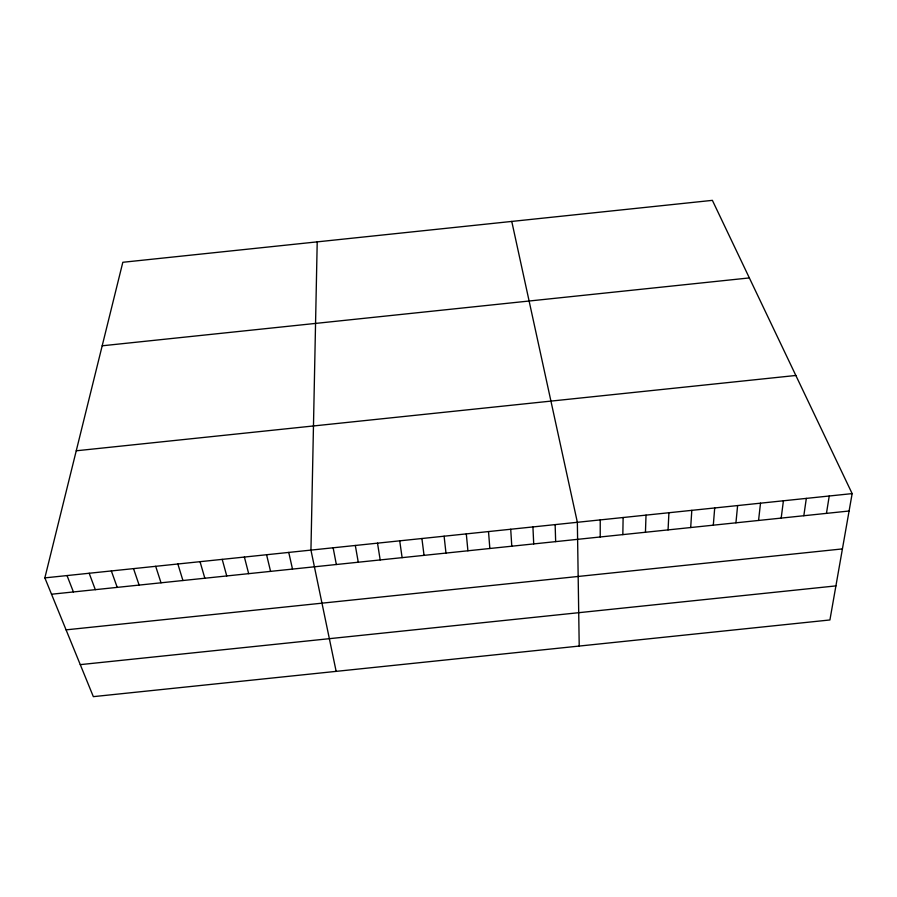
<?xml version="1.0" encoding="UTF-8"?>
<svg xmlns="http://www.w3.org/2000/svg" width="897" height="897" viewBox="0 0 897 897"><rect width="100%" height="100%" fill="white"/><g stroke="black" fill="none" stroke-linecap="round" stroke-linejoin="round"><path stroke-width="1.35" d="M600.216 536.978L600.239 519.901M622.832 534.623L623.123 517.513M317.213 241.865L310.945 550.096L336.151 671.371M645.448 532.257L646.019 515.125M668.063 529.903L668.915 512.736M690.69 527.537L691.811 510.348M713.306 525.182L714.707 507.96M735.932 522.816L737.614 505.56M758.559 520.462L760.51 503.172M781.186 518.096L783.417 500.784M803.824 515.741L806.325 498.396M826.451 513.376L829.243 495.996M852.15 493.608L829.916 619.962L93.344 696.644L44.85 577.881L122.822 262.283L712.386 200.356L852.15 493.608L44.85 577.881M102.191 345.793L749.354 277.924M76.256 450.787L795.852 375.473M51.533 594.229L849.089 511.01M66.075 629.851L842.418 548.908M80.27 664.632L835.914 585.898M67.017 575.56L73.419 591.953M89.173 573.25L95.317 589.665M111.34 570.941L117.227 587.378M133.518 568.62L139.125 585.091M155.686 566.31L161.023 582.803M177.864 563.989L182.932 580.527M200.031 561.679L204.841 578.24M222.209 559.369L226.75 575.952M244.388 557.048L248.671 573.665M266.577 554.738L270.58 571.378M288.756 552.417L292.5 569.09M511.761 221.424L577.354 522.289L579.215 646.064M333.135 547.787L336.341 564.516M355.324 545.466L358.262 562.228M377.514 543.156L380.182 559.941M399.714 540.835L402.114 557.654M421.904 538.514L424.046 555.366M444.105 536.204L445.977 553.079M466.305 533.883L467.909 550.792M488.517 531.562L489.84 548.493M510.718 529.252L511.783 546.206M532.93 526.931L533.715 543.918M555.142 524.61L555.658 541.631"/></g></svg>
